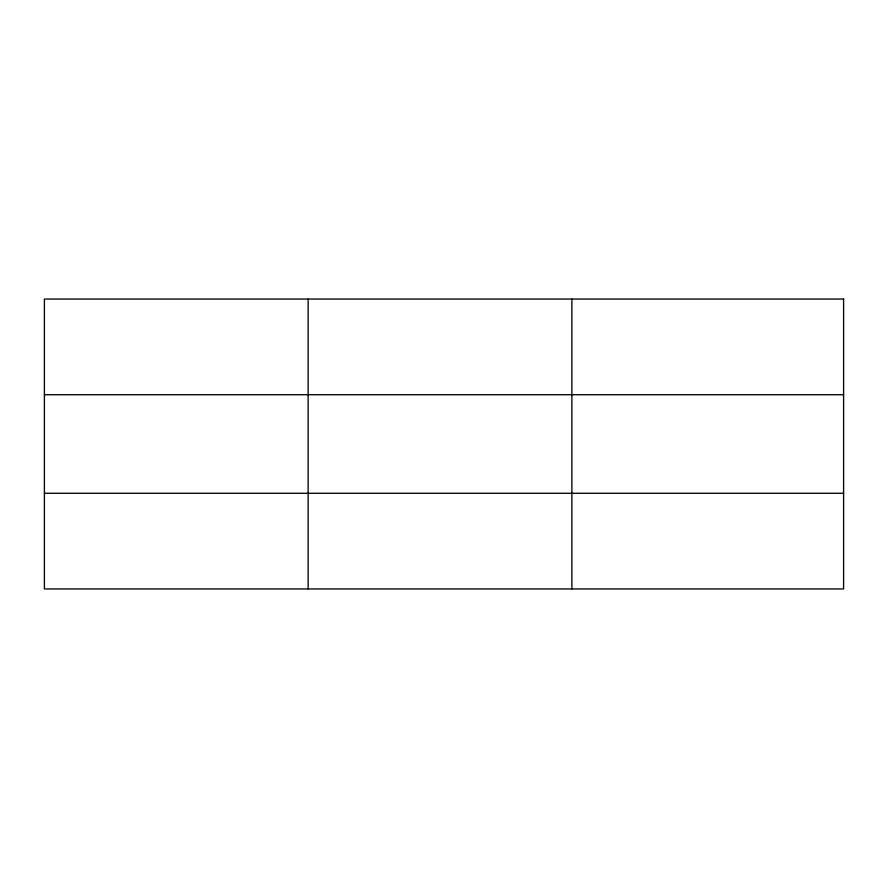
<?xml version="1.0" encoding="UTF-8"?>
<svg xmlns="http://www.w3.org/2000/svg" width="888" height="888" viewBox="0 0 888 888"><rect width="100%" height="100%" fill="white"/><g stroke="black" fill="none" stroke-linecap="round" stroke-linejoin="round"><path stroke-width="1.33" d="M308.136 588.944L308.136 299.056M571.872 588.944L571.872 299.056M44.4 394.716L843.6 394.716M44.4 493.284L843.6 493.284M843.6 299.056L843.6 588.944L44.4 588.944L44.4 299.056L843.6 299.056"/></g></svg>
